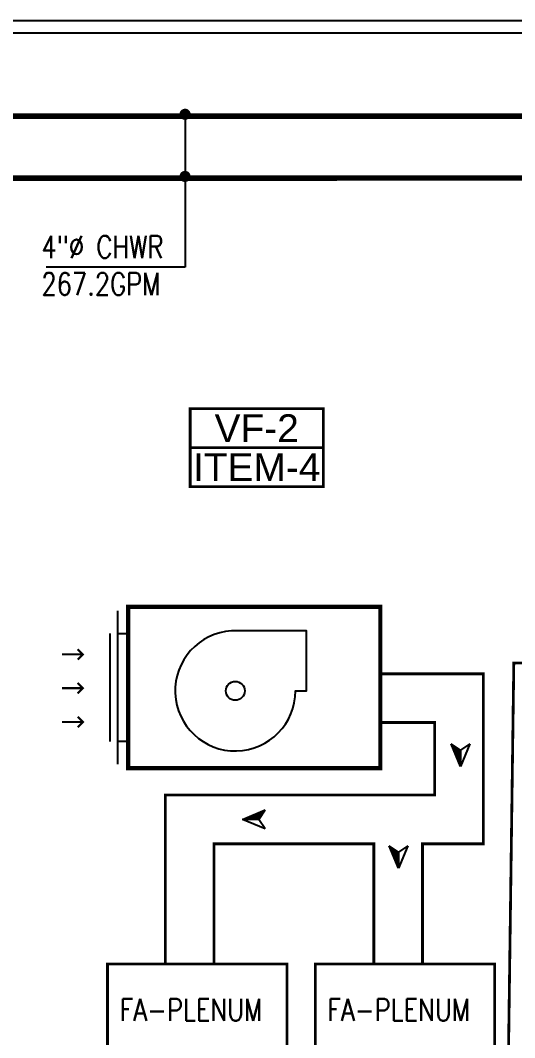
# Model space of a CAD drawing. Extents: x 1264 to 8183, y -10806 to -8316.
# Drawn here: x 2385 to 2741, y -9047 to -8316 of the extents above; entities that cross this region are included whole.
import ezdxf
from ezdxf.enums import TextEntityAlignment as Align
from ezdxf.lldxf.tags import DXFTag

# ---------------------------------------------------------------- set-up
doc = ezdxf.new("R2010")
doc.units = 0
doc.header["$LTSCALE"] = 200
doc.header["$MEASUREMENT"] = 0
doc.linetypes.add('HIDDEN', pattern=[0.375, 0.25, -0.125])
doc.layers.get('0').update_dxf_attribs({"linetype": 'CONTINUOUS'})
doc.layers.get('Defpoints').update_dxf_attribs({"linetype": 'CONTINUOUS'})
for name, color, linetype in [('CHWR', 4, 'HIDDEN'), ('CHWS', 5, 'CONTINUOUS'), ('cwr', 5, 'CONTINUOUS'), ('Equipments', 1, 'CONTINUOUS'), ('NUMBERING', 5, 'CONTINUOUS'), ('S.A TEXT', 7, 'CONTINUOUS'), ('Smc_EaDuct', 30, 'CONTINUOUS'), ('Smc_FaDuct', 5, 'CONTINUOUS'), ('Smc_Unit', 129, 'CONTINUOUS'), ('TEXT 23233', 181, 'CONTINUOUS')]:
    doc.layers.add(name, color=color, linetype=linetype)
doc.styles.add('2nd Floor ELEC$0$SMC_DIMMING', font='simplex.shx', dxfattribs={"width": 0.8})
doc.styles.add('SMC_TEXTING', font='simplex.shx', dxfattribs={"width": 0.8})
doc.styles.add('TXT 1_4', font='arial.ttf', dxfattribs={"height": 3.5})
tags = doc.linetypes.add('CHLLID_WATER_RETURN', pattern='A,30.7,-5.08,["CHWR",Standard,S=2.54,R=0,X=-2.54,Y=-1.27],-10.46', length=46.24).pattern_tags.tags
tags[6] = DXFTag(74, 10)
tags = doc.linetypes.add('CHLLID_WATER_SUPPLY', pattern='A,30.7,-5.08,["CHWS",Standard,S=2.54,R=0,X=-2.54,Y=-1.27],-10.46', length=46.24).pattern_tags.tags
tags[6] = DXFTag(74, 10)
doc.dimstyles.new('2nd Floor ELEC$0$SMC_DOT_1-8', dxfattribs={"dimscale": 4, "dimtxt": 2, "dimasz": 0.66, "dimexe": 1.8, "dimexo": 0.625, "dimgap": 0.9, "dimtad": 0, "dimtih": 1, "dimtoh": 1, "dimdec": 0, "dimzin": 0, "dimdsep": 46, "dimlunit": 3, "dimtxsty": '2nd Floor ELEC$0$SMC_DIMMING', "dimcen": 0.09, "dimclrd": 34, "dimclre": 34, "dimclrt": 123, "dimadec": 0, "dimazin": 0, "dimtfac": 1, "dimtdec": 0, "dimtofl": 0, "dimtmove": 0, "dimatfit": 3, "dimldrblk": '2nd Floor ELEC$0$SMC_DOT', "dimfxl": 1, "dimtolj": 1, "dimtzin": 0, "dimarcsym": 0})

# ---------------------------------------------------------------- blocks, each defined once
blk = doc.blocks.new('2nd Floor ELEC$0$SMC_DOT')
at = {"color": 0, "linetype": 'ByBlock', "lineweight": -2}
blk.add_line((-0.5, 0), (-1, 0), dxfattribs=at)
at = {"color": 0, "linetype": 'ByBlock', "const_width": 0.5}
blk.add_lwpolyline([(-0.25, 0, 1), (0.25, 0, 1)], format="xyb", close=True, dxfattribs=at)
blk = doc.blocks.new('AROW')
h = blk.add_hatch()
h.set_pattern_fill('ANSI31,_O', color=8, scale=33.381621)
h.set_pattern_definition([(45, (-361.5264, -565.2318), (-2.950546, 2.950546), [])])
h.paths.add_polyline_path([(34.3, 0), (-34.3, 0), (-61.1, 39.7)])
for p, q in [((-34.3, 0), (-61.1, 39.7)), ((34.3, 0), (-61.1, 39.7)), ((-61.1, -39.7), (-34.3, 0)), ((-61.1, -39.7), (34.3, 0)), ((-34.3, 0), (34.3, 0))]:
    blk.add_line(p, q)

msp = doc.modelspace()

# ---------------------------------------------------------------- linework, layer by layer
at = {"color": 4, "lineweight": -3, "const_width": 1.52}
for points in [[(2426.59, -8775.33), (2430.35, -8771.56), (2426.59, -8767.8)], [(2430.35, -8771.56), (2415.25, -8771.56)], [(2430.35, -8795.83), (2415.25, -8795.83)], [(2426.59, -8799.59), (2430.35, -8795.83), (2426.59, -8792.06)], [(2426.59, -8823.86), (2430.35, -8820.09), (2426.59, -8816.33)], [(2430.35, -8820.09), (2415.25, -8820.09)]]:
    msp.add_lwpolyline(points, dxfattribs=at)
at = {"layer": 'CHWR', "linetype": 'CHLLID_WATER_RETURN', "lineweight": -3, "ltscale": 0.03, "const_width": 4}
msp.add_lwpolyline([(1501.79, -8490.79), (1501.79, -8384.58), (4601.81, -8384.58)], dxfattribs=at)
at = {"layer": 'CHWS', "linetype": 'CHLLID_WATER_SUPPLY', "lineweight": -3, "ltscale": 0.03}
msp.add_lwpolyline([(1541.1, -8490.79, 4, 4, 0), (1541.1, -8429.41, 4, 4, 0), (1987.67, -8429.41, 4, 4, -0.469561), (2026.51, -8429.41, 4, 4, 0), (3619.39, -8428.67, 4, 4, -0.809227), (3640.12, -8428.66, 4, 4, 0), (3924.71, -8428.53, 4, 4, -0.414349), (3926.71, -8430.53, 4, 4, 0), (3926.71, -8439.94, 0, 0, 0)], format="xyseb", dxfattribs=at)
at = {"layer": 'Defpoints', "lineweight": -3}
for points in [[(1263.8, -8315.78), (5297.7, -8315.78), (5297.7, -10591.25), (1263.8, -10591.25)], [(5287.08, -8325.04), (1271.18, -8325.04), (1271.18, -10579.53), (5287.08, -10579.53)]]:
    msp.add_lwpolyline(points, close=True, dxfattribs=at)
at = {"layer": 'Equipments', "lineweight": -3}
for p, q in [((2455.11, -8740.2), (2455.11, -8850.39)), ((2449.72, -8756.4), (2449.72, -8834.19))]:
    msp.add_line(p, q, dxfattribs=at)
at = {"layer": 'Equipments', "lineweight": -3, "const_width": 3}
msp.add_lwpolyline([(2462.93, -8737.33), (2644.12, -8737.33), (2644.12, -8853.26), (2462.93, -8853.26)], close=True, dxfattribs=at)
at = {"layer": 'Equipments', "lineweight": -3}
for points in [[(2455.11, -8756.4), (2462.93, -8756.4)], [(2462.93, -8834.19), (2455.11, -8834.19)]]:
    msp.add_lwpolyline(points, dxfattribs=at)
at = {"layer": 'Smc_EaDuct', "lineweight": -3, "const_width": 2}
msp.add_lwpolyline([(2847.51, -8777.8), (2739.99, -8777.8), (2733.44, -9258.52), (2667.77, -9258.52), (2667.77, -9328.77)], dxfattribs=at)
at = {"layer": 'Smc_FaDuct', "lineweight": -3, "ltscale": 5}
for points in [[(2644.12, -8785.51, 2, 2, 0), (2718.13, -8785.51, 2, 2, 0), (2718.13, -8907.67, 2, 2, 0), (2674.4, -8907.67, 2, 2, 0), (2674.4, -8994.04, 0, 0, 0)], [(2639.4, -8994.04, 2, 2, 0), (2639.4, -8907.67, 2, 2, 0), (2524.51, -8907.67, 2, 2, 0), (2524.51, -8994.04, 0, 0, 0)]]:
    msp.add_lwpolyline(points, format="xyseb", dxfattribs=at)
at = {"layer": 'Smc_FaDuct', "lineweight": -3, "ltscale": 5, "const_width": 2}
msp.add_lwpolyline([(2644.12, -8820.51), (2683.13, -8820.51), (2683.13, -8872.67), (2489.51, -8872.67), (2489.51, -8994.04)], dxfattribs=at)
for points in [[(2576.96, -8994.04), (2448.06, -8994.04), (2448.06, -9060.03), (2576.96, -9060.03)], [(2726.22, -8994.04), (2597.31, -8994.04), (2597.31, -9060.03), (2726.22, -9060.03)]]:
    msp.add_lwpolyline(points, close=True, dxfattribs=at)
at = {"layer": 'Smc_Unit', "lineweight": -2}
msp.add_lwpolyline([(2537.21, -8754.61, 2.313633), (2583.06, -8797.74), (2591.08, -8797.74), (2591.08, -8754.61), (2537.21, -8754.61)], format="xyb", dxfattribs=at)
msp.add_circle((2539.85, -8797.74), 6.8, dxfattribs=at)
at = {"layer": 'TEXT 23233', "lineweight": -3, "const_width": 2}
msp.add_lwpolyline([(2507.43, -8594.95), (2507.43, -8650.95), (2603.05, -8650.95), (2603.05, -8594.95)], close=True, dxfattribs=at)
msp.add_lwpolyline([(2603.05, -8622.95), (2507.43, -8622.95)], dxfattribs=at)

# ---------------------------------------------------------------- block references
at = {"layer": 'cwr', "lineweight": -3, "xscale": -0.1700787401574803, "yscale": 0.1700787401574803, "zscale": 0.1700787401574803, "rotation": 90}
for p in [(2701.64, -8846.17), (2657.12, -8919.45)]:
    msp.add_blockref('AROW', p, dxfattribs=at)
at = {"layer": 'cwr', "lineweight": -3, "xscale": -0.1700787401574803, "yscale": 0.1700787401574803, "zscale": 0.1700787401574803}
msp.add_blockref('AROW', (2550.9, -8890.13), dxfattribs=at)

# ---------------------------------------------------------------- texts
at = {"layer": 'NUMBERING', "lineweight": -3, "style": 'TXT 1_4'}
msp.add_text('VF-2', height=20, dxfattribs=at).set_placement((2555.24, -8608.95), align=Align.MIDDLE_CENTER)
at = {"layer": 'NUMBERING', "lineweight": -3, "insert": (2555.24, -8636.95), "char_height": 20, "width": 88.5025, "attachment_point": 5, "style": 'TXT 1_4'}
msp.add_mtext('ITEM-4', dxfattribs=at)
at = {"layer": 'S.A TEXT', "lineweight": -3, "char_height": 16, "attachment_point": 4, "style": 'SMC_TEXTING'}
for s, insert in [('4"%%C CHWR\\P267.2GPM ', (2400.53, -8491.96)), ('\\pi-55.77143;FA-PLENUM', (2512.51, -9027.03)), ('\\pi-55.77143;FA-PLENUM', (2661.76, -9027.03))]:
    msp.add_mtext(s, dxfattribs=dict(at, insert=insert))

# ---------------------------------------------------------------- leaders
at = {"layer": 'TEXT 23233', "lineweight": -3}
for points in [[(2503.75, -8383.3), (2503.75, -8493.13), (2404.01, -8493.13)], [(2503.75, -8427.98), (2503.75, -8493.13), (2404.01, -8493.13)]]:
    msp.add_leader(points, dimstyle='2nd Floor ELEC$0$SMC_DOT_1-8', override={"dimasz": 2}, dxfattribs=at)

doc.saveas('drawing.dxf')
